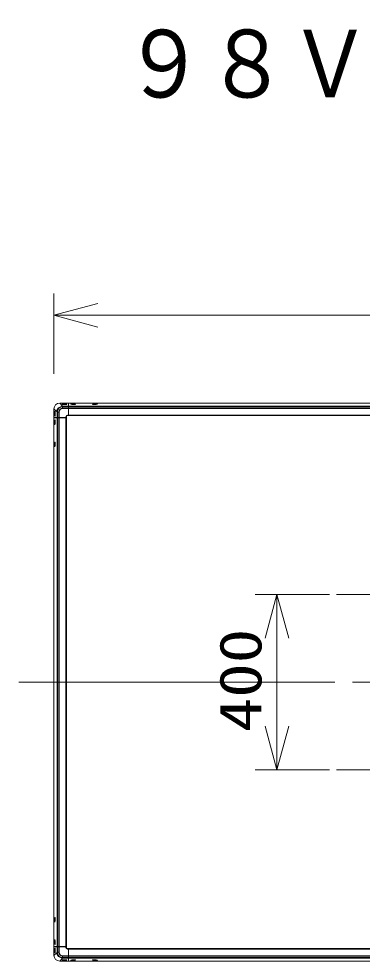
# Model space of a CAD drawing. Units: millimetres on the paper. Extents: x -63 to 64, y -59 to 59.
# Drawn here: x -41.4 to -21.9, y 5.7 to 59.3 of the extents above; entities that cross this region are included whole.
import ezdxf
from ezdxf.enums import TextEntityAlignment as Align

# ---------------------------------------------------------------- set-up
doc = ezdxf.new("R2010")
doc.units = ezdxf.units.MM
doc.linetypes.add('LONG_CHAIN', pattern=[21, 18, -1, 1, -1])
doc.layers.add('0-1_MOJI1', color=7, linetype='Continuous')
for name, color, linetype, lineweight in [('0-2_GAIKEI', 4, 'Continuous', 9), ('0-3_SUNPOU', 7, 'Continuous', 9), ('0-4_0', 7, 'Continuous', 9)]:
    doc.layers.add(name, color=color, linetype=linetype, lineweight=lineweight)
doc.styles.add('ＭＳ ゴシック', font='')
doc.styles.get('ＭＳ ゴシック').set_extended_font_data('MS Gothic')

# ---------------------------------------------------------------- blocks, each defined once
blk = doc.blocks.new('_Open30')
at = {"layer": '0-4_0'}
blk.add_line((0, 0), (-1, 0), dxfattribs=at)
blk.add_lwpolyline([(-1, 0.2679), (0, 0), (-1, -0.2679)], dxfattribs=at)

msp = doc.modelspace()

# ---------------------------------------------------------------- linework, layer by layer
at = {"layer": '0-2_GAIKEI', "color": 7}
for p, q in [((-39.412, 37.089), (-39.412, 36.596)), ((-38.592, 37.416), (-39.084, 37.416)), ((-38.592, 37.403), (-38.578, 37.403)), ((15.141, 37.416), (-38.578, 37.416)), ((15.14, 37.416), (-38.578, 37.416)), ((-39.412, 36.583), (-39.412, 36.596)), ((-39.412, 6.497), (-39.412, 36.583)), ((-39.412, 36.583), (-39.412, 6.497)), ((-39.412, 6.484), (-39.412, 6.511)), ((-39.412, 6.484), (-39.412, 5.992)), ((-39.084, 5.663), (-38.592, 5.663)), ((-38.578, 5.663), (-12.006, 5.663))]:
    msp.add_line(p, q, dxfattribs=at)
at = {"layer": '0-2_GAIKEI'}
for p, q in [((-39.234, 36.924), (-39.412, 37.088)), ((-38.92, 37.239), (-39.084, 37.416)), ((-38.92, 37.211), (-38.92, 37.252)), ((-38.92, 37.239), (-38.592, 37.239)), ((-38.92, 37.239), (-38.92, 37.211)), ((-38.92, 37.129), (-38.592, 37.129)), ((-38.592, 37.116), (-38.92, 37.116)), ((-38.811, 37.334), (-38.811, 37.375)), ((-38.592, 37.211), (-38.592, 37.416)), ((-38.578, 37.225), (-38.592, 37.225)), ((-38.592, 37.129), (-38.592, 37.211)), ((-38.592, 37.211), (-38.578, 37.211)), ((-38.592, 37.116), (-38.592, 37.129)), ((-38.592, 37.129), (15.141, 37.129)), ((-38.592, 36.733), (-38.592, 37.116)), ((-38.592, 37.116), (15.141, 37.116)), ((-38.578, 37.416), (-38.578, 37.239)), ((-38.578, 37.239), (-38.578, 37.211)), ((15.141, 37.211), (-38.578, 37.211)), ((-38.578, 37.211), (-38.578, 37.129)), ((-38.578, 37.129), (-38.578, 37.116)), ((-38.319, 37.375), (-38.319, 37.334)), ((-37.075, 37.375), (-37.075, 37.334)), ((-36.938, 37.362), (-36.952, 37.375)), ((-39.207, 36.596), (-39.412, 36.596)), ((-39.111, 36.583), (-39.412, 36.583)), ((-39.398, 36.583), (-39.398, 36.596)), ((-39.371, 36.815), (-39.33, 36.815)), ((-39.234, 36.924), (-39.234, 36.938)), ((-39.234, 36.924), (-39.207, 36.924)), ((-39.207, 36.911), (-39.234, 36.924)), ((-39.207, 36.911), (-39.207, 36.924)), ((-39.207, 36.911), (-39.207, 36.596)), ((-39.111, 36.911), (-39.207, 36.911)), ((-39.207, 36.583), (-39.207, 36.596)), ((-39.207, 36.596), (-39.139, 36.596)), ((-39.139, 36.596), (-39.139, 36.911)), ((-39.139, 36.596), (-39.111, 36.596)), ((-39.139, 6.497), (-39.139, 36.583)), ((-39.125, 36.583), (-39.125, 36.596)), ((-39.111, 36.911), (-39.111, 36.596)), ((-39.111, 36.583), (-39.111, 36.596)), ((-39.111, 36.596), (-38.715, 36.596)), ((-39.111, 36.583), (-39.111, 6.497)), ((-38.715, 36.583), (-39.111, 36.583)), ((-38.715, 36.637), (-38.729, 36.637)), ((-38.729, 36.596), (-38.729, 36.637)), ((-38.729, 36.596), (-38.729, 36.583)), ((-38.729, 6.497), (-38.729, 36.583)), ((-38.715, 36.583), (-38.715, 36.637)), ((-38.715, 36.596), (-38.701, 36.596)), ((-38.715, 36.596), (-38.715, 6.497)), ((-38.701, 36.583), (-38.715, 36.583)), ((-38.701, 6.415), (-38.701, 36.665)), ((-38.701, 6.497), (-38.701, 36.583)), ((-38.633, 36.733), (-38.633, 36.706)), ((-38.633, 36.733), (-38.592, 36.733)), ((-38.592, 36.706), (-38.633, 36.706)), ((-38.592, 36.706), (-38.592, 36.733)), ((-38.578, 36.733), (-38.592, 36.733)), ((-38.592, 36.719), (-38.578, 36.719)), ((-38.592, 36.719), (-38.578, 36.719)), ((-38.578, 36.733), (-38.578, 36.706)), ((-38.578, 36.706), (-38.578, 36.719)), ((15.141, 36.706), (-38.578, 36.706)), ((-38.578, 36.706), (15.141, 36.706)), ((-39.371, 36.323), (-39.33, 36.323)), ((-39.371, 35.065), (-39.33, 35.065)), ((-39.371, 8.015), (-39.33, 8.015)), ((-39.234, 6.484), (-39.412, 6.484)), ((-39.398, 6.497), (-39.398, 6.484)), ((-39.234, 6.497), (-39.207, 6.497)), ((-39.234, 6.169), (-39.234, 6.497)), ((-39.207, 6.484), (-39.234, 6.484)), ((-39.207, 6.156), (-39.207, 6.497)), ((-39.139, 6.484), (-39.207, 6.484)), ((-39.111, 6.484), (-39.139, 6.484)), ((-39.139, 6.169), (-39.139, 6.484)), ((-39.125, 6.484), (-39.125, 6.497)), ((-39.111, 6.484), (-39.111, 6.497)), ((-38.729, 6.484), (-39.111, 6.484)), ((-39.111, 6.484), (-39.111, 6.169)), ((-38.729, 6.443), (-38.729, 6.497)), ((-38.715, 6.484), (-38.729, 6.484)), ((-38.729, 6.443), (-38.715, 6.443)), ((-38.715, 6.497), (-38.715, 6.443)), ((-38.715, 6.443), (-38.701, 6.443)), ((-39.234, 6.156), (-39.412, 5.992)), ((-39.33, 6.265), (-39.371, 6.265)), ((-39.234, 6.169), (-39.234, 6.156)), ((-39.207, 6.169), (-39.234, 6.169)), ((-39.234, 6.156), (-39.207, 6.156)), ((-39.207, 6.169), (-39.139, 6.169)), ((-38.92, 5.964), (-38.592, 5.964)), ((-38.92, 5.951), (-38.92, 5.868)), ((-38.592, 5.951), (-38.92, 5.951)), ((-38.633, 6.374), (-38.633, 6.347)), ((-38.633, 6.374), (-38.592, 6.374)), ((-38.578, 6.347), (-38.633, 6.347)), ((-38.592, 6.347), (-38.592, 6.374)), ((-38.578, 6.374), (-38.592, 6.374)), ((-38.578, 6.361), (-38.592, 6.361)), ((-38.592, 5.964), (-38.592, 6.347)), ((-38.592, 5.951), (-38.592, 5.964)), ((-38.578, 5.964), (-38.592, 5.964)), ((-38.578, 5.951), (-38.592, 5.951)), ((-38.592, 5.951), (-38.592, 5.868)), ((-38.578, 6.374), (-38.578, 6.388)), ((-38.578, 6.374), (-38.578, 6.347)), ((-38.578, 6.374), (15.141, 6.374)), ((-38.578, 5.964), (-38.578, 5.951)), ((-38.578, 5.951), (-38.578, 5.869)), ((15.141, 5.951), (-38.578, 5.951)), ((-39.084, 5.664), (-39.084, 5.663)), ((-38.92, 5.841), (-38.92, 5.869)), ((-38.92, 5.868), (-38.92, 5.841)), ((-38.578, 5.868), (-38.92, 5.868)), ((-38.811, 5.704), (-38.811, 5.745)), ((-38.592, 5.841), (-38.592, 5.869)), ((-38.592, 5.855), (-38.578, 5.855)), ((-38.592, 5.841), (-38.592, 5.663)), ((-38.592, 5.663), (-38.592, 5.677)), ((-38.592, 5.677), (-38.578, 5.677)), ((-38.578, 5.869), (-38.578, 5.841)), ((15.469, 5.869), (-38.578, 5.869)), ((-38.578, 5.663), (-38.578, 5.677)), ((-38.319, 5.704), (-38.319, 5.746))]:
    msp.add_line(p, q, dxfattribs=at)
at = {"layer": '0-2_GAIKEI', "color": 134, "linetype": 'LONG_CHAIN'}
for p, q in [((-23.323, 26.536), (-0.115, 26.536)), ((-41.412, 21.547), (17.961, 21.547)), ((-23.323, 16.544), (-0.115, 16.544))]:
    msp.add_line(p, q, dxfattribs=at)
at = {"layer": '0-2_GAIKEI', "color": 7}
for points in [[(-39.412, 37.088), (-39.385, 37.211), (-39.316, 37.321), (-39.207, 37.389), (-39.084, 37.416)], [(-39.084, 5.663), (-39.207, 5.691), (-39.316, 5.759), (-39.385, 5.868), (-39.412, 5.992)]]:
    msp.add_lwpolyline(points, dxfattribs=at)
at = {"layer": '0-2_GAIKEI'}
for points in [[(-39.234, 36.924), (-39.221, 37.047), (-39.152, 37.143), (-39.043, 37.211), (-38.92, 37.239)], [(-39.207, 36.924), (-39.193, 37.034), (-39.125, 37.129), (-39.029, 37.184), (-38.92, 37.211)], [(-38.92, 37.129), (-39.002, 37.116), (-39.07, 37.075), (-39.111, 37.006), (-39.139, 36.911)], [(-39.111, 36.911), (-39.098, 36.993), (-39.057, 37.061), (-38.988, 37.102), (-38.92, 37.116), (-38.92, 37.129)], [(-38.811, 37.375), (-38.879, 37.375), (-38.934, 37.362), (-38.947, 37.362)], [(-38.947, 37.362), (-38.934, 37.348), (-38.688, 37.348), (-38.674, 37.362)], [(-38.592, 37.211), (-38.92, 37.211), (-38.92, 37.129)], [(-38.674, 37.362), (-38.688, 37.362), (-38.742, 37.375), (-38.811, 37.375)], [(15.141, 37.416), (15.141, 37.239), (-38.578, 37.239)], [(15.141, 36.733), (-38.578, 36.733), (-38.578, 37.116)], [(-36.952, 37.375), (-37.143, 37.375), (-37.198, 37.362), (-37.211, 37.362)], [(-37.211, 37.362), (-37.198, 37.348), (-37.006, 37.348), (-36.952, 37.362), (-36.938, 37.362)], [(-39.234, 36.924), (-39.234, 6.497), (-39.412, 6.497)], [(-39.357, 36.952), (-39.357, 36.938), (-39.371, 36.883)], [(-39.371, 36.883), (-39.371, 36.747), (-39.357, 36.692), (-39.357, 36.678)], [(-39.357, 36.678), (-39.344, 36.692), (-39.344, 36.938), (-39.357, 36.952)], [(-38.701, 6.497), (-39.207, 6.497), (-39.207, 36.583)], [(-38.633, 36.733), (-38.701, 36.706), (-38.729, 36.637)], [(-38.701, 36.596), (-38.701, 36.637), (-38.715, 36.637)], [(-38.633, 36.706), (-38.688, 36.692), (-38.701, 36.637)], [(-39.357, 6.894), (-39.371, 6.88), (-39.371, 6.689), (-39.357, 6.634), (-39.357, 6.62)], [(-39.344, 6.757), (-39.344, 6.825), (-39.357, 6.88), (-39.357, 6.894)], [(-39.357, 6.62), (-39.344, 6.634), (-39.344, 6.757)], [(-38.729, 6.443), (-38.701, 6.374), (-38.633, 6.347)], [(-38.715, 6.484), (-38.701, 6.484), (-38.701, 6.443)], [(-38.701, 6.443), (-38.688, 6.388), (-38.633, 6.374)], [(-39.357, 6.402), (-39.357, 6.388), (-39.371, 6.333)], [(-39.371, 6.333), (-39.371, 6.197), (-39.357, 6.142), (-39.357, 6.128)], [(-39.357, 6.128), (-39.344, 6.142), (-39.344, 6.388), (-39.357, 6.402)], [(-38.92, 5.841), (-39.043, 5.868), (-39.152, 5.937), (-39.221, 6.033), (-39.234, 6.156)], [(-38.92, 5.869), (-39.029, 5.896), (-39.125, 5.951), (-39.193, 6.046), (-39.207, 6.156)], [(15.182, 6.347), (-38.578, 6.347), (-38.578, 5.964), (15.469, 5.964)], [(-38.592, 5.841), (-38.92, 5.841), (-39.084, 5.663)], [(-38.674, 5.718), (-38.688, 5.732), (-38.934, 5.732), (-38.947, 5.718)], [(-38.947, 5.718), (-38.934, 5.718), (-38.879, 5.704), (-38.742, 5.704)], [(-38.742, 5.704), (-38.688, 5.718), (-38.674, 5.718)], [(-38.578, 5.663), (-38.578, 5.841), (15.141, 5.841)], [(-38.182, 5.718), (-38.196, 5.732), (-38.387, 5.732), (-38.442, 5.718), (-38.455, 5.718)], [(-38.455, 5.718), (-38.442, 5.704), (-38.25, 5.704)], [(-38.25, 5.704), (-38.196, 5.718), (-38.182, 5.718)]]:
    msp.add_lwpolyline(points, dxfattribs=at)
for points in [[(-38.25, 37.375), (-38.442, 37.375), (-38.455, 37.362), (-38.442, 37.362), (-38.387, 37.348), (-38.196, 37.348), (-38.182, 37.362), (-38.196, 37.362)], [(-39.357, 36.46), (-39.357, 36.446), (-39.371, 36.391), (-39.371, 36.2), (-39.357, 36.186), (-39.357, 36.2), (-39.344, 36.254), (-39.344, 36.446)], [(-39.357, 35.202), (-39.357, 35.188), (-39.371, 35.134), (-39.371, 34.942), (-39.357, 34.929), (-39.357, 34.942), (-39.344, 34.997), (-39.344, 35.188)], [(-39.371, 8.083), (-39.371, 7.892), (-39.357, 7.878), (-39.357, 7.892), (-39.344, 7.946), (-39.344, 8.138), (-39.357, 8.151), (-39.357, 8.138)], [(-38.92, 5.951), (-38.92, 5.964), (-38.988, 5.978), (-39.057, 6.019), (-39.098, 6.087), (-39.111, 6.169), (-39.139, 6.169), (-39.111, 6.087), (-39.07, 6.005), (-39.002, 5.964)], [(-36.938, 5.718), (-36.952, 5.718), (-37.006, 5.732), (-37.198, 5.732), (-37.211, 5.718), (-37.198, 5.718), (-37.143, 5.704), (-36.952, 5.704)]]:
    msp.add_lwpolyline(points, close=True, dxfattribs=at)
at = {"layer": '0-3_SUNPOU'}
for p, q in [((-39.412, 39.088), (-39.412, 43.666)), ((-36.912, 42.416), (13.461, 42.416)), ((-23.711, 26.536), (-27.961, 26.536)), ((-26.711, 24.036), (-26.711, 19.044)), ((-23.711, 16.544), (-27.961, 16.544))]:
    msp.add_line(p, q, dxfattribs=at)

# ---------------------------------------------------------------- block references
at = {"layer": '0-3_SUNPOU', "xscale": 2.5, "yscale": 2.5}
for p, rotation in [((-39.412, 42.416), 180), ((-26.711, 26.536), 90), ((-26.711, 16.544), 270)]:
    msp.add_blockref('_Open30', p, dxfattribs=dict(at, rotation=rotation))

# ---------------------------------------------------------------- texts
at = {"layer": '0-1_MOJI1', "style": 'ＭＳ ゴシック', "width": 0.9}
msp.add_text('９８Ｖ型４Ｋスタンダード液晶ディスプレイ', height=3.849, dxfattribs=at).set_placement((-35.503, 53.659), align=Align.BOTTOM_LEFT)
at = {"layer": '0-3_SUNPOU', "style": 'ＭＳ ゴシック', "width": 1.2}
msp.add_text('400', height=2.405, rotation=90, dxfattribs=at).set_placement((-26.873, 18.69), align=Align.BOTTOM_LEFT)

doc.saveas('drawing.dxf')
